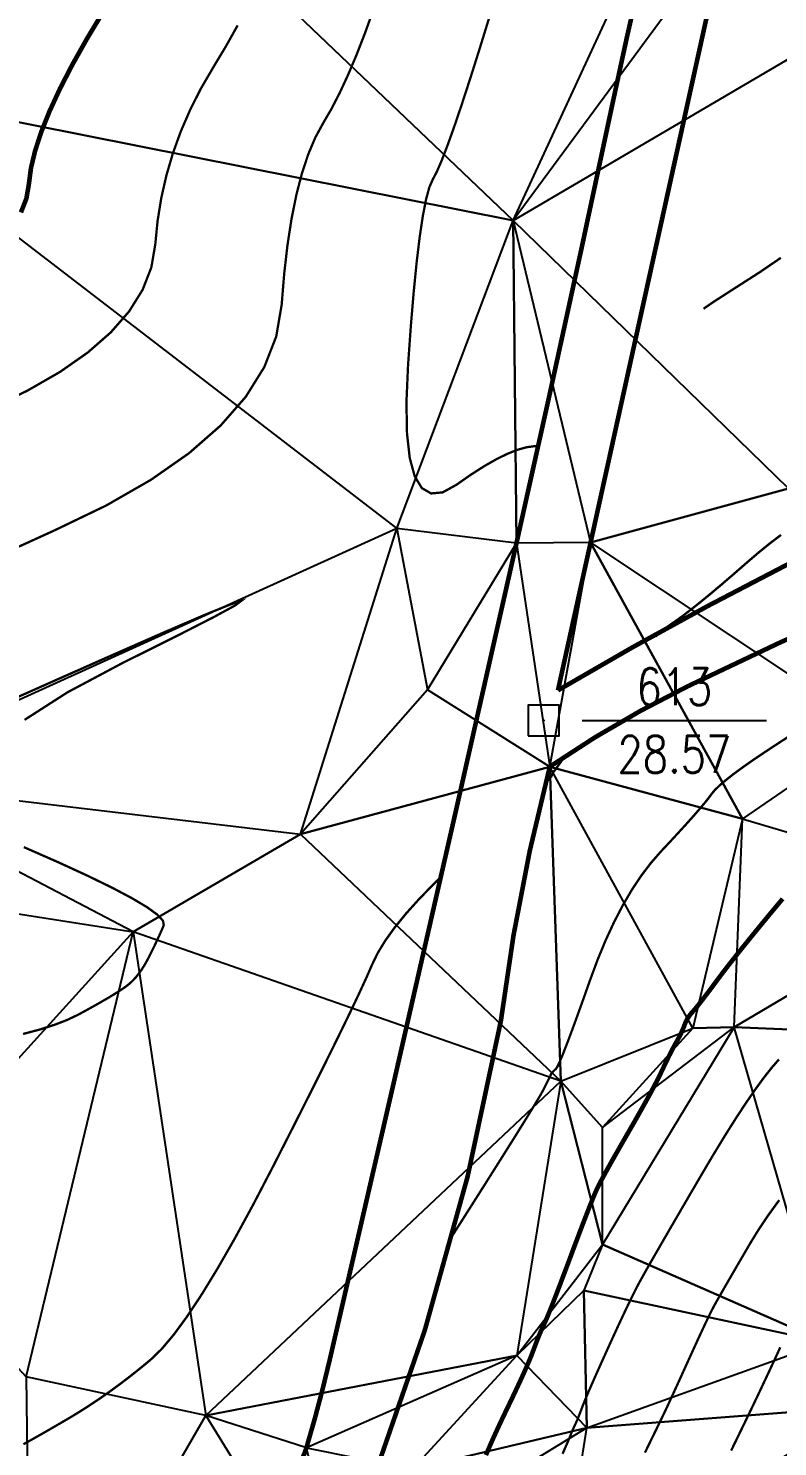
# Model space of a CAD drawing. Extents: x 1060 to 1934, y 610 to 1562.
# Drawn here: x 1213.75 to 1238.12, y 815.37 to 861.52 of the extents above; entities that cross this region are included whole.
import ezdxf
from ezdxf.enums import TextEntityAlignment as Align

# ---------------------------------------------------------------- set-up
doc = ezdxf.new("R2010")
doc.units = 0
doc.header["$LTSCALE"] = 0.5
doc.header["$PDSIZE"] = 0.2
doc.linetypes.add('X3', pattern=[5, 4, -1])
doc.layers.get('0').update_dxf_attribs({"linetype": 'CONTINUOUS'})
for name, color, linetype in [('DGX', 2, 'CONTINUOUS'), ('DLSS', 4, 'CONTINUOUS'), ('KZD', 1, 'CONTINUOUS'), ('SJW', 1, 'CONTINUOUS'), ('ZDH', 1, 'CONTINUOUS')]:
    doc.layers.add(name, color=color, linetype=linetype)
doc.styles.add('HZ', font='rs.shx', dxfattribs={"width": 0.8, "bigfont": 'hztxt.shx'})

# ---------------------------------------------------------------- blocks, each defined once
blk = doc.blocks.new('gc115')
blk.add_lwpolyline([(-1, -0.9999999999999996), (1, -0.9999999999999987), (0.9999999999999991, 1.000000000000001), (-1.000000000000001, 1)], close=True)
blk.add_point((0, 0))

msp = doc.modelspace()

# ---------------------------------------------------------------- linework, layer by layer
at = {"layer": 'DGX', "linetype": 'Continuous', "const_width": 0.075, "flags": 128}
for points, elevation in [([(1212.934699976496, 844.4283341795004), (1214.61498113262, 845.1949213642235), (1216.281992292732, 845.9978499127997), (1217.736047056098, 846.8333234164077), (1218.977145422721, 847.7013418750477), (1220.005287392599, 848.6019052887196), (1220.820472965733, 849.5350136574235), (1221.422702142123, 850.5006669811593), (1221.811974921769, 851.498865259927), (1221.988291304671, 852.5296084937268), (1222.070451121416, 853.5380402641526), (1222.177254202592, 854.4693041527992), (1222.3087005482, 855.3234001596661), (1222.464790158239, 856.1003282847536), (1222.645523032709, 856.8000885280617), (1222.85089917161, 857.4226808895902), (1223.080918574942, 857.9681053693394), (1223.335581242706, 858.4363619673089), (1223.603466905005, 858.8968709291942), (1223.873155291943, 859.41905250069), (1224.144646403522, 860.0029066817964), (1224.417940239739, 860.6484334725134), (1224.693036800596, 861.355632872841), (1224.969936086093, 862.1245048827793)], 28.5), ([(1212.5033331292, 849.1494142194476), (1213.718579747276, 849.7347469554015), (1214.778581729242, 850.3438048753759), (1215.6833390751, 850.976587979371), (1216.432851784849, 851.6330962673865), (1217.027119858489, 852.3133297394227), (1217.46614329602, 853.0172883954793), (1217.749922097442, 853.7449722355567), (1217.878456262755, 854.4963812596545), (1217.952506887009, 855.2543078721557), (1218.072835065253, 856.0015444774428), (1218.239440797488, 856.7380910755161), (1218.452324083713, 857.4639476663752), (1218.711484923928, 858.1791142500205), (1219.016923318134, 858.8835908264516), (1219.368639266331, 859.5773773956688), (1219.766632768517, 860.260473957672), (1220.174767398693, 860.9395678386508), (1220.556906730857, 861.6213463647942)], 28), ([(1228.754444196429, 861.9261383928572), (1228.419602270967, 860.839590331671), (1228.114361092797, 859.8737028445413), (1227.838720661918, 859.0284759314678), (1227.592680978331, 858.3039095924507), (1227.376242042035, 857.70000382749), (1227.18940385303, 857.2167586365856), (1227.032166411316, 856.8541740197376), (1226.904529716894, 856.6122499769458), (1226.793215359473, 856.359095342411), (1226.684944928764, 855.9628189503338), (1226.579718424766, 855.4234208007142), (1226.47753584748, 854.7409008935522), (1226.378397196905, 853.9152592288477), (1226.282302473042, 852.9464958066009), (1226.18925167589, 851.8346106268116), (1226.09924480545, 850.5796036894799), (1226.046335956415, 849.3577601344185), (1226.064579223481, 848.3453651014404), (1226.153974606647, 847.5424185905454), (1226.314522105913, 846.9489206017336), (1226.546221721279, 846.564871135005), (1226.849073452745, 846.3902701903596), (1227.223077300311, 846.4251177677974), (1227.668233263978, 846.6694138673183), (1228.13242998489, 846.9942955852505), (1228.563556104191, 847.2709000179218), (1228.961611621882, 847.4992271653324), (1229.326596537963, 847.6792770274822), (1229.658510852434, 847.8110496043711), (1229.957354565295, 847.8945448959993), (1230.223127676545, 847.9297629023666), (1230.328955352393, 847.9238238468072)], 29), ([(1235.708037615379, 852.3993573941196), (1236.046415761399, 852.632665448883), (1236.786279004883, 853.1086168332946), (1237.530161080298, 853.5855466599684), (1238.223243251672, 854.0580417898387)], 29), ([(1238.227953052323, 845.0405261946883), (1237.873521124829, 844.7722661143015), (1237.488567132078, 844.4596101094285), (1237.073091074069, 844.1025581800692), (1236.657147820591, 843.739170546987), (1236.270792241433, 843.4075074309452), (1235.914024336593, 843.1075688319439), (1235.586844106074, 842.839354749983), (1235.289251549873, 842.6028651850626), (1235.021246667992, 842.3981001371826), (1234.78282946043, 842.225059606343), (1234.573999927188, 842.083743592544), (1234.369651927219, 841.9337721986425), (1234.144679319477, 841.7347655274957)], 28.5), ([(1238.593592351039, 838.5559252738766), (1238.150056162664, 838.2678894975356), (1237.707057378463, 837.977585776791), (1237.312711843612, 837.7109729850553), (1236.967019558109, 837.4680511223285), (1236.669980521955, 837.2488201886106), (1236.421594735151, 837.0532801839017), (1236.221862197696, 836.8814311082017), (1236.070782909589, 836.7332729615107), (1235.968356870832, 836.6088057438285), (1235.87432134395, 836.4810860818777), (1235.748413591466, 836.3231706023807), (1235.590633613383, 836.1350593053376), (1235.400981409698, 835.9167521907482), (1235.179456980414, 835.6682492586125), (1234.926060325529, 835.3895505089307), (1234.640791445044, 835.0806559417027), (1234.323650338958, 834.7415655569285), (1233.996184341637, 834.3662569476919), (1233.679940787445, 833.9487077070768), (1233.374919676382, 833.4889178350832), (1233.081121008448, 832.9868873317109), (1232.798544783644, 832.4426161969601), (1232.527191001968, 831.8561044308309), (1232.267059663422, 831.2273520333231), (1232.018150768005, 830.5563590044367), (1231.787911778161, 829.9056146910198), (1231.583790156334, 829.3376084399205), (1231.405785902524, 828.8523402511386), (1231.25389901673, 828.4498101246742), (1231.128129498954, 828.1300180605273), (1231.028477349195, 827.8929640586979), (1230.954942567452, 827.738648119186), (1230.907525153727, 827.6670702419917), (1230.874811835184, 827.637551083043), (1230.845389338992, 827.6094112982684), (1230.81925766515, 827.5826508876677), (1230.796416813658, 827.5572698512408), (1230.776866784516, 827.533268188988), (1230.760607577724, 827.5106459009091), (1230.747639193282, 827.4894029870043), (1230.737961631191, 827.4695394472733), (1230.726879755548, 827.4446054191467), (1230.709698430453, 827.4081510400548), (1230.686417655907, 827.3601763099977), (1230.657037431909, 827.3006812289752), (1230.621557758459, 827.2296657969877), (1230.579978635558, 827.1471300140347), (1230.532300063205, 827.0530738801165), (1230.4785220414, 826.9474973952331), (1230.379660178769, 826.771457865533), (1230.196730083938, 826.4660125971646), (1229.929731756907, 826.0311615901282), (1229.578665197675, 825.4669048444237), (1229.143530406244, 824.7732423600509), (1228.624327382613, 823.95017413701), (1228.021056126781, 822.9977001753009), (1227.539024559822, 822.238977337003)], 28), ([(1231.089911602923, 837.6861142530328), (1230.982397366825, 837.5344284228029), (1230.903177460949, 837.4246972992624), (1230.867005655442, 837.3777361525991), (1230.85260466512, 837.3612311850801), (1230.838697204802, 837.3428685989728), (1230.825283274487, 837.322648394277), (1230.812362874177, 837.300570570993), (1230.79993600387, 837.2766351291207), (1230.788002663567, 837.25084206866), (1230.776562853267, 837.2231913896109), (1230.765616572972, 837.1936830919733), (1230.715091560217, 837.1295450213972), (1230.584915552541, 836.9980050235321), (1230.577702767682, 836.9911664122578)], 28.5), ([(1227.162137382277, 833.8998594243516), (1226.95948467814, 833.7060416244896), (1226.466715971404, 833.2014167388754), (1226.03600277184, 832.722802909113), (1225.667345079448, 832.2702001352023), (1225.360742894228, 831.8436084171434), (1225.11619621618, 831.4430277549362), (1224.933705045305, 831.0684581485807), (1224.750706972192, 830.6491626199667), (1224.504639587434, 830.1144041909837), (1224.195502891029, 829.4641828616318), (1223.823296882979, 828.698498631911), (1223.388021563282, 827.8173515018212), (1222.889676931939, 826.8207414713626), (1222.328262988951, 825.7086685405351), (1221.703779734316, 824.4811327093387), (1221.067606121093, 823.2583988821461), (1220.471121102337, 822.1607319633304), (1219.914324678049, 821.1881319528912), (1219.397216848229, 820.340598850829), (1218.919797612877, 819.6181326571434), (1218.482066971993, 819.0207333718347), (1218.084024925577, 818.5484009949026), (1217.725671473629, 818.2011355263473), (1217.387505662, 817.9219911185226), (1217.050026536544, 817.654021923782), (1216.71323409726, 817.3972279421256), (1216.377128344147, 817.1516091735534), (1216.041709277207, 816.9171656180656), (1215.706976896438, 816.6938972756619), (1215.372931201842, 816.4818041463424), (1215.039572193417, 816.2808862301072), (1214.715237940834, 816.0914842437372), (1214.408266513761, 815.9139389040137), (1214.118657912198, 815.7482502109366), (1213.846412136145, 815.5944181645059), (1213.591529185603, 815.4524427647216)], 28.5), ([(1238.160101828465, 827.9736508935401), (1237.926715095386, 827.7061709517641), (1237.66865584266, 827.3787370121988), (1237.385924070287, 826.9913490748445), (1237.078519778267, 826.5440071397011), (1236.7464429666, 826.0367112067685), (1236.389693635287, 825.4694612760468), (1236.008271784326, 824.8422573475359), (1235.602177413718, 824.1550994212358), (1235.205019291019, 823.4737565880512), (1234.850406183783, 822.8639979388862), (1234.538338092011, 822.325823473741), (1234.268815015702, 821.8592331926156), (1234.041836954857, 821.4642270955101), (1233.857403909474, 821.1408051824243), (1233.715515879556, 820.8889674533583), (1233.616172865101, 820.7087139083119), (1233.531917396898, 820.5488750253027), (1233.435292005736, 820.3582812823479), (1233.326296691615, 820.1369326794475), (1233.204931454534, 819.8848292166015), (1233.071196294495, 819.6019708938098), (1232.925091211497, 819.2883577110725), (1232.766616205539, 818.9439896683897), (1232.595771276623, 818.5688667657613), (1232.427742927124, 818.1970761396269), (1232.277717659416, 817.8627049264264), (1232.145695473502, 817.5657531261597), (1232.031676369379, 817.3062207388269), (1231.935660347049, 817.084107764428), (1231.857647406512, 816.8994142029629), (1231.797637547767, 816.7521400544316), (1231.755630770815, 816.6422853188342), (1231.723133911163, 816.5536232878466), (1231.691653804323, 816.4699272531449), (1231.661190450292, 816.3911972147291), (1231.631743849071, 816.3174331725991), (1231.603314000661, 816.248635126755), (1231.575900905061, 816.1848030771968), (1231.549504562271, 816.1259370239244), (1231.524124972292, 816.0720369669377), (1231.500190182943, 816.0220347824751), (1231.478128242046, 815.9748623467743), (1231.457939149599, 815.9305196598355), (1231.439622905604, 815.8890067216585), (1231.423179510061, 815.8503235322434), (1231.408608962968, 815.8144700915901), (1231.395911264327, 815.7814463996989), (1231.385086414137, 815.7512524565694), (1231.361326186734, 815.6914358789263), (1231.309822356453, 815.5695442834939), (1231.230574923294, 815.3855776702723), (1231.123583887256, 815.1395360392614)], 27), ([(1238.169586012647, 823.3969831421623), (1237.813813931828, 822.9045395158286), (1237.50008839595, 822.4372370002944), (1237.22840940501, 821.9950755955599), (1236.990496720442, 821.5869255583594), (1236.778070103678, 821.2216571454275), (1236.591129554717, 820.899270356764), (1236.42967507356, 820.6197651923688), (1236.293706660207, 820.3831416522422), (1236.183224314657, 820.1893997363841), (1236.098228036911, 820.0385394447944), (1236.038717826969, 819.9305607774731), (1235.985625646963, 819.8290319971941), (1235.919883459026, 819.6975213667309), (1235.841491263158, 819.5360288860838), (1235.750449059359, 819.3445545552526), (1235.646756847628, 819.1230983742372), (1235.530414627967, 818.8716603430378), (1235.401422400375, 818.5902404616543), (1235.259780164852, 818.2788387300867), (1235.118080248597, 817.9665273184635), (1234.988914978811, 817.6823783969132), (1234.872284355493, 817.4263919654358), (1234.768188378644, 817.198568024031), (1234.676627048262, 816.9989065726993), (1234.59760036435, 816.8274076114403), (1234.531108326905, 816.6840711402542), (1234.477150935929, 816.568897159141), (1234.412018005819, 816.4324485305258), (1234.311999350971, 816.2252881168337), (1234.177094971386, 815.9474159180647), (1234.007304867063, 815.5988319342189), (1233.802629038003, 815.1795361652963)], 26.5), ([(1238.2037024106, 818.6062559120903), (1238.151244912771, 818.4911099007847), (1238.091724917688, 818.3615192194651), (1238.025142425351, 818.2174838681312), (1237.951497435759, 818.0590038467831), (1237.870789948913, 817.8860791554208), (1237.783019964813, 817.6987097940444), (1237.688187483459, 817.4968957626537), (1237.58629250485, 817.2806370612489), (1237.475903989334, 817.0475528713315), (1237.355590897255, 816.7952623744033), (1237.225353228614, 816.5237655704641), (1237.085190983411, 816.2330624595141), (1236.935104161646, 815.9231530415533), (1236.775092763319, 815.5940373165815), (1236.60515678843, 815.245715284599)], 26)]:
    msp.add_lwpolyline(points, dxfattribs=dict(at, elevation=elevation))
at = {"layer": 'DGX', "color": 3, "linetype": 'Continuous', "const_width": 0.15, "elevation": 27.5, "flags": 128}
for points in [[(1213.509584449916, 855.5339098097992), (1213.687869273114, 855.991079211186), (1213.768621220838, 856.4631540255822), (1213.834562652601, 856.9705754801586), (1213.968415927913, 857.5337848020865), (1214.170181046775, 858.1527819913658), (1214.439858009187, 858.8275670479967), (1214.777446815148, 859.5581399719791), (1215.182947464659, 860.3445007633129), (1215.656359957719, 861.1866494219983), (1216.197684294329, 862.084585948035)], [(1238.279287797418, 833.2002623226153), (1237.92162827923, 832.7706402085001), (1237.590621888134, 832.3698307877485), (1237.28626862413, 831.9978340603603), (1237.008568487218, 831.6546500263357), (1236.757521477398, 831.3402786856745), (1236.53312759467, 831.0547200383769), (1236.335386839033, 830.7979740844428), (1236.164299210489, 830.5700408238722), (1236.013593628789, 830.3668769989566), (1235.876999013685, 830.1844393519874), (1235.754515365178, 830.0227278829647), (1235.646142683267, 829.8817425918884), (1235.551880967953, 829.7614834787586), (1235.471730219235, 829.6619505435752), (1235.405690437114, 829.5831437863383), (1235.353761621589, 829.5250632070477), (1235.310355263847, 829.4765229397057), (1235.269882855075, 829.4263371183142), (1235.232344395273, 829.3745057428735), (1235.197739884441, 829.3210288133832), (1235.166069322578, 829.2659063298436), (1235.137332709685, 829.2091382922545), (1235.111530045761, 829.1507247006159), (1235.088661330808, 829.0906655549281), (1235.065567281018, 829.0282920947006), (1235.039088612585, 828.9629355594434), (1235.00922532551, 828.8945959491565), (1234.975977419793, 828.8232732638398), (1234.939344895434, 828.7489675034933), (1234.899327752432, 828.6716786681171), (1234.855925990788, 828.5914067577113), (1234.809139610502, 828.5081517722756), (1234.759574499004, 828.4197987029086), (1234.707836543728, 828.3242325407085), (1234.653925744672, 828.2214532856754), (1234.597842101837, 828.1114609378093), (1234.539585615222, 827.9942554971101), (1234.479156284828, 827.869836963578), (1234.416554110655, 827.7382053372128), (1234.351779092702, 827.5993606180145), (1234.277051533959, 827.4433454235808), (1234.184591737415, 827.2602023715091), (1234.07439970307, 827.0499314617994), (1233.946475430924, 826.8125326944516), (1233.800818920976, 826.5480060694659), (1233.637430173227, 826.2563515868422), (1233.456309187677, 825.9375692465806), (1233.257455964325, 825.5916590486809), (1233.05985846815, 825.2485615892878), (1232.882504664126, 824.938217464546), (1232.725394552254, 824.6606266744554), (1232.588528132535, 824.4157892190161), (1232.471905404967, 824.203705098228), (1232.375526369552, 824.0243743120913), (1232.299391026289, 823.8777968606056), (1232.243499375178, 823.7639727437712), (1232.189896618347, 823.6439344744781), (1232.120627957925, 823.4787145656163), (1232.035693393911, 823.2683130171857), (1231.935092926305, 823.0127298291864), (1231.818826555108, 822.7119650016182), (1231.686894280319, 822.3660185344813), (1231.539296101938, 821.9748904277757), (1231.376032019965, 821.5385806815013), (1231.213110266663, 821.1032482257862), (1231.066539074292, 820.7150519907583), (1230.936318442853, 820.3739919764176), (1230.822448372346, 820.0800681827642), (1230.72492886277, 819.8332806097981), (1230.643759914127, 819.633629257519), (1230.578941526415, 819.4811141259274), (1230.530473699635, 819.3757352150228), (1230.48968485076, 819.2907127106039), (1230.447903396766, 819.1992667984686), (1230.405129337651, 819.1013974786171), (1230.361362673417, 818.9971047510493), (1230.316603404063, 818.8863886157652), (1230.270851529589, 818.7692490727648), (1230.224107049995, 818.6456861220481), (1230.176369965281, 818.5156997636152), (1230.120663088298, 818.3691442429032), (1230.050009231896, 818.1958738053495), (1229.964408396075, 817.995888450954), (1229.863860580836, 817.7691881797168), (1229.748365786178, 817.5157729916378), (1229.617924012102, 817.2356428867171), (1229.472535258607, 816.9287978649545), (1229.312199525693, 816.5952379263504), (1229.150708475719, 816.2578668656656), (1229.001853771043, 815.9395884776616), (1228.865635411664, 815.6404027623385), (1228.742053397583, 815.360309719696), (1228.6311077288, 815.0993093497343)]]:
    msp.add_lwpolyline(points, dxfattribs=at)
at = {"layer": 'DGX', "linetype": 'Continuous', "const_width": 0.075, "flags": 128}
for points in [[(1213.627545646911, 839.0225998911459), (1215.023442790808, 839.9192541533325), (1216.817019320453, 840.8749160559624), (1218.551499418143, 841.7393329958928), (1219.770107266177, 842.3622523699812), (1220.472842864556, 842.7436741782277), (1220.659706213278, 842.8835984206322), (1220.330697312345, 842.7820250971947), (1219.485816161756, 842.4389542079152), (1218.125062761511, 841.8543857527937), (1216.248437111611, 841.0283197318304), (1214.246672652656, 840.1396697564206), (1212.51050282525, 839.3673494379602)], [(1213.57794491518, 828.8016976099781), (1214.121889624413, 828.9463402826848), (1214.603395900424, 829.0998767042578), (1215.022463743214, 829.2623068746971), (1215.379093152782, 829.4336307940027), (1215.689557076953, 829.6029512041088), (1215.970128463551, 829.7593708469492), (1216.220807312575, 829.902889722524), (1216.441593624026, 830.0335078308334), (1216.632487397904, 830.1512251718772), (1216.793488634209, 830.2560417456555), (1216.92459733294, 830.3479575521682), (1217.025813494098, 830.4269725914154), (1217.111214773362, 830.5038638968285), (1217.19487882641, 830.5894085018391), (1217.276805653243, 830.6836064064472), (1217.356995253861, 830.7864576106529), (1217.435447628263, 830.8979621144559), (1217.51216277645, 831.0181199178566), (1217.587140698421, 831.1469310208546), (1217.660381394177, 831.2843954234502), (1217.731430499889, 831.4249640408283), (1217.799833651728, 831.563087788174), (1217.865590849693, 831.6987666654873), (1217.928702093786, 831.8320006727681), (1217.989167384005, 831.9627898100165), (1218.046986720351, 832.0911340772325), (1218.102160102825, 832.2170334744161), (1218.154687531425, 832.3404880015672), (1218.128378025893, 832.4871496254003), (1217.94704060597, 832.6826703126299), (1217.610675271657, 832.9270500632558), (1217.119282022953, 833.2202888772782), (1216.472860859858, 833.5623867546971), (1215.671411782372, 833.9533436955122), (1214.714934790496, 834.3931596997239), (1213.603429884229, 834.8818347673318)]]:
    msp.add_lwpolyline(points, dxfattribs=at)
at = {"layer": 'DLSS', "linetype": 'X3', "const_width": 0.15, "flags": 128}
for points in [[(1185.176, 671.328, -0.05043702277910302), (1172.952329335393, 668.0314701383268, -0.05208727030770788), (1160.712, 667.314, -0.02592145891423182), (1151.325501258395, 668.2308013787018, -0.05790617396282244), (1147.24, 669.339, -0.1981800973148862), (1140.073945803225, 676.7909928507042, -0.1978275825724632), (1141.516, 689.588, -0.01534745429895872), (1142.695602657558, 691.8181771635898, 0.02207459259141397), (1143.495, 693.38, 0.04495312865248841), (1147.165523340294, 703.2870135743774, 0.07654276431308708), (1147.491, 705.802, 0.003161834218686687), (1147.522288939858, 707.4724899272207, 0.1169018100348189), (1145.729, 713.64, -0.04592733101145014), (1144.130489287982, 719.4309380555057, -0.04134196847542831), (1143.42, 723.123, -0.1150753669637699), (1143.505615202099, 724.4728476002997, -0.1166193197102567), (1146.329, 729.344, -0.0581732610321493), (1157.851513370465, 736.3567714849003, 0.008521046150670944), (1172.507, 744.304, 0.05062484201447266), (1195.05813890107, 765.782041496036, 0.1063244317537785), (1215.863, 803.724, -0.07240177393417344), (1222.557282662942, 814.7994293133179, 0.06192313929073449), (1222.792, 815.333, 0.01567325219030002), (1223.541178094542, 818.1561596846695, 0.001676179400788459), (1229.625, 844.775, 0.003185527940350191), (1232.764331460567, 859.1528959747862, -0.007393929346861811), (1234.169, 865.336, -0.05822761873869078), (1235.307279930899, 868.411311485349, -0.01053545321475517), (1243.839, 884.334, -0.01857054808491708), (1245.434609970919, 886.9359249754898, -0.008907819460659681), (1249.053, 892.168)], [(1251.246, 891.181, 0.009724054419118236), (1247.43447020778, 885.7156916635195, 0.01964123116627467), (1245.709, 882.903, 0.01012112095156662), (1237.370305862677, 867.2972983265845, 0.06338463494965434), (1236.414, 864.627), (1232.035, 844.793), (1230.973243497703, 839.9839389206293)], [(1230.973243497703, 839.9839389206293, -0.01604133373910697), (1238.355925993779, 844.0370776253812, -0.02288300223777822), (1243.738, 846.468, -0.006275408858155296), (1250.510933593469, 849.0633342104493, -0.01021341939679689), (1254.723, 850.52, -0.07555117136008657), (1258.094973508085, 851.0701009953957, -0.03923321745400613), (1264.632, 850.628)]]:
    msp.add_lwpolyline(points, format="xyb", dxfattribs=at)
at = {"layer": 'DLSS', "linetype": 'X3', "const_width": 0.15}
for points in [[(1230.708, 837.499, -0.03622672242973084), (1235.19388140466, 840.1152568169745, -0.01880517484921692), (1244.328, 844.172, -0.006119168165685064), (1252.428037828062, 847.2961839725867, -0.02029954184160477), (1254.917, 848.108, -0.06516442656784525), (1258.763996153331, 848.667982025695, -0.04450133786845836), (1264.428, 848.245, -0.05169924622932054), (1268.918977236817, 847.0175865885778, -0.11699745259976), (1270.632, 845.838, -0.2046017298918764), (1275.657, 838.685, -0.02749426713695991), (1279.755547354871, 827.0247527652257, 0.07807816171833032), (1283.988, 817.958, 0.1254616700417856), (1296.2, 813.8, 0.1690141756410657), (1302.086905408979, 812.3741264763743, -0.1244923318616561), (1310.114, 811.157, -0.005833410193873676), (1317.848254674969, 807.7967578480667, 0.007550053471870262), (1323.833, 805.221, 0.003107756189909169), (1326.597706052853, 804.1003277952259, 0.003340527397037342), (1329.183, 803.091, 0.1038945609084208), (1330.853696287284, 802.8239792288305, 0.05023179300816364), (1334.286, 803.339)], [(1153.398, 730.682, -0.004264590536952695), (1164.965796118386, 737.2373327575932, 0.00554476200233328), (1173.85, 742.302, 0.02132080609457361), (1184.089742985515, 750.2839081653876, 0.007723980151645034), (1195.386, 761.716, 0.005714752263183445), (1201.418882815158, 769.3444568269715, 0.01067568424912204), (1204.513, 773.532, 0.004648588080778119), (1206.147574857201, 775.8922565736939, 0.004441945515083883), (1207.813, 778.393, 0.03047685451467146), (1212.558029901619, 787.6635878516119, 0.01414341181574095), (1217.928, 802.484, 0.04292930395709559), (1220.422459662998, 807.5410569248241, -0.05233679931872533), (1224.949, 814.26, 0.0459209962582453), (1229.118061013135, 829.2313273878716, -0.03262528858579151), (1230.708, 837.499, -0.03622672242973084)]]:
    msp.add_lwpolyline(points, format="xyb", dxfattribs=at)
at = {"layer": 'KZD', "linetype": 'Continuous'}
msp.add_line((1231.76, 839), (1237.76, 839), dxfattribs=at)
at = {"layer": 'SJW', "linetype": 'Continuous'}
for points in [[(1229.517, 855.277, 29.366), (1212.228, 871.77, 26.438), (1206.823, 859.787, 26.655)], [(1229.517, 855.277, 29.366), (1234.169, 865.336, 29.574), (1212.228, 871.77, 26.438)], [(1236.414, 864.627, 29.493), (1229.517, 855.277, 29.366), (1234.169, 865.336, 29.574)], [(1241.009, 862.014, 29.343), (1236.414, 864.627, 29.493), (1229.517, 855.277, 29.366)], [(1241.009, 862.014, 29.343), (1238.474, 846.549, 28.584), (1229.517, 855.277, 29.366)], [(1229.517, 855.277, 29.366), (1206.823, 859.787, 26.655), (1225.735, 845.246, 28.999)], [(1206.823, 859.787, 26.655), (1225.735, 845.246, 28.999), (1207.717, 837.068, 29.018)], [(1229.517, 855.277, 29.366), (1229.625, 844.775, 28.833), (1225.735, 845.246, 28.999)], [(1238.474, 846.549, 28.584), (1229.517, 855.277, 29.366), (1232.035, 844.793, 28.855)], [(1229.517, 855.277, 29.366), (1232.035, 844.793, 28.855), (1229.625, 844.775, 28.833)], [(1238.474, 846.549, 28.584), (1232.035, 844.793, 28.855), (1241.196, 838.693, 27.874)], [(1225.735, 845.246, 28.999), (1207.717, 837.068, 29.018), (1222.6, 835.307, 28.781)], [(1225.735, 845.246, 28.999), (1226.729, 840.005, 28.648), (1222.6, 835.307, 28.781)], [(1229.625, 844.775, 28.833), (1225.735, 845.246, 28.999), (1226.729, 840.005, 28.648)], [(1229.625, 844.775, 28.833), (1230.708, 837.499, 28.523), (1226.729, 840.005, 28.648)], [(1232.035, 844.793, 28.855), (1229.625, 844.775, 28.833), (1230.708, 837.499, 28.523)], [(1232.035, 844.793, 28.855), (1236.971, 835.802, 27.861), (1230.708, 837.499, 28.523)], [(1232.035, 844.793, 28.855), (1241.196, 838.693, 27.874), (1236.971, 835.802, 27.861)], [(1230.708, 837.499, 28.523), (1226.729, 840.005, 28.648), (1222.6, 835.307, 28.781)], [(1244.435, 833.595, 26.896), (1241.196, 838.693, 27.874), (1236.971, 835.802, 27.861)], [(1230.708, 837.499, 28.523), (1222.6, 835.307, 28.781), (1231.063, 827.268, 27.972)], [(1236.971, 835.802, 27.861), (1235.362, 828.991, 27.457), (1230.708, 837.499, 28.523)], [(1235.362, 828.991, 27.457), (1230.708, 837.499, 28.523), (1231.063, 827.268, 27.972)], [(1207.717, 837.068, 29.018), (1205.871, 833.897, 29.128), (1217.159, 832.128, 29.062)], [(1207.717, 837.068, 29.018), (1222.6, 835.307, 28.781), (1217.159, 832.128, 29.062)], [(1236.699, 829.023, 27.302), (1236.971, 835.802, 27.861), (1235.362, 828.991, 27.457)], [(1244.435, 833.595, 26.896), (1236.699, 829.023, 27.302), (1236.971, 835.802, 27.861)], [(1222.6, 835.307, 28.781), (1231.063, 827.268, 27.972), (1217.159, 832.128, 29.062)], [(1205.871, 833.897, 29.128), (1217.159, 832.128, 29.062), (1208.809, 822.922, 28.894)], [(1244.435, 833.595, 26.896), (1243.168, 828.749, 26.469), (1236.699, 829.023, 27.302)], [(1213.68, 817.643, 28.611), (1217.159, 832.128, 29.062), (1208.809, 822.922, 28.894)], [(1219.524, 816.382, 28.37), (1213.68, 817.643, 28.611), (1217.159, 832.128, 29.062)], [(1231.063, 827.268, 27.972), (1217.159, 832.128, 29.062), (1219.524, 816.382, 28.37)], [(1235.362, 828.991, 27.457), (1232.427, 825.761, 27.626), (1231.063, 827.268, 27.972)], [(1239.658, 818.768, 25.753), (1236.699, 829.023, 27.302), (1232.426, 821.947, 27.327)], [(1236.699, 829.023, 27.302), (1232.426, 821.947, 27.327), (1232.427, 825.761, 27.626)], [(1236.699, 829.023, 27.302), (1235.362, 828.991, 27.457), (1232.427, 825.761, 27.626)], [(1243.168, 828.749, 26.469), (1239.658, 818.768, 25.753), (1236.699, 829.023, 27.302)], [(1231.063, 827.268, 27.972), (1229.639, 818.341, 27.605), (1219.524, 816.382, 28.37)], [(1232.426, 821.947, 27.327), (1231.063, 827.268, 27.972), (1229.639, 818.341, 27.605)], [(1232.426, 821.947, 27.327), (1232.427, 825.761, 27.626), (1231.063, 827.268, 27.972)], [(1231.816, 820.45, 27.292), (1229.639, 818.341, 27.605), (1232.426, 821.947, 27.327)], [(1239.658, 818.768, 25.753), (1232.426, 821.947, 27.327), (1231.816, 820.45, 27.292)], [(1231.909, 815.981, 26.913), (1231.816, 820.45, 27.292), (1229.639, 818.341, 27.605)], [(1231.909, 815.981, 26.913), (1239.658, 818.768, 25.753), (1231.816, 820.45, 27.292)], [(1240.912, 816.676, 25.349), (1231.909, 815.981, 26.913), (1239.658, 818.768, 25.753)], [(1229.639, 818.341, 27.605), (1222.792, 815.333, 28.195), (1219.524, 816.382, 28.37)], [(1226.247, 814.641, 27.93), (1229.639, 818.341, 27.605), (1222.792, 815.333, 28.195)], [(1231.909, 815.981, 26.913), (1226.247, 814.641, 27.93), (1229.639, 818.341, 27.605)], [(1213.823, 806.501, 28.034), (1219.524, 816.382, 28.37), (1213.68, 817.643, 28.611)], [(1240.912, 816.676, 25.349), (1231.038, 810.429, 26.579), (1231.909, 815.981, 26.913)], [(1224.582, 808.155, 27.094), (1213.823, 806.501, 28.034), (1219.524, 816.382, 28.37)], [(1224.582, 808.155, 27.094), (1222.792, 815.333, 28.195), (1219.524, 816.382, 28.37)], [(1231.909, 815.981, 26.913), (1227.058, 813.012, 27.662), (1226.247, 814.641, 27.93)], [(1231.038, 810.429, 26.579), (1231.909, 815.981, 26.913), (1227.058, 813.012, 27.662)]]:
    msp.add_polyline3d(points, close=True, dxfattribs=at)
at = {"layer": 'ZDH', "linetype": 'Continuous'}
for p in [(1229.517, 855.277, 29.366), (1229.517, 855.277, 29.366), (1225.735, 845.246, 28.999), (1225.735, 845.246, 28.999), (1229.625, 844.775, 28.833), (1232.035, 844.793, 28.855), (1226.729, 840.005, 28.648), (1226.729, 840.005, 28.648), (1230.51, 839, 28.57), (1230.51, 839, 28.57), (1230.708, 837.499, 28.523), (1236.971, 835.802, 27.861), (1236.971, 835.802, 27.861), (1222.6, 835.307, 28.781), (1222.6, 835.307, 28.781), (1217.159, 832.128, 29.062), (1217.159, 832.128, 29.062), (1235.362, 828.991, 27.457), (1235.362, 828.991, 27.457), (1236.699, 829.023, 27.302), (1236.699, 829.023, 27.302), (1231.063, 827.268, 27.972), (1231.063, 827.268, 27.972), (1232.427, 825.761, 27.626), (1232.427, 825.761, 27.626), (1232.426, 821.947, 27.327), (1232.426, 821.947, 27.327), (1231.816, 820.45, 27.292), (1229.639, 818.341, 27.605), (1229.639, 818.341, 27.605), (1219.524, 816.382, 28.37), (1219.524, 816.382, 28.37), (1231.909, 815.981, 26.913), (1231.909, 815.981, 26.913)]:
    msp.add_point(p, dxfattribs=at)

# ---------------------------------------------------------------- block references
at = {"layer": 'KZD', "linetype": 'Continuous', "xscale": 0.5, "yscale": 0.5}
msp.add_blockref('gc115', (1230.51, 839, 28.57), dxfattribs=at)

# ---------------------------------------------------------------- texts
at = {"layer": 'KZD', "linetype": 'Continuous', "style": 'HZ', "width": 0.8}
for s, p in [('613', (1234.76, 840.1)), ('28.57', (1234.76, 837.9))]:
    msp.add_text(s, height=1.2, dxfattribs=at).set_placement(p, align=Align.MIDDLE)

doc.saveas('drawing.dxf')
